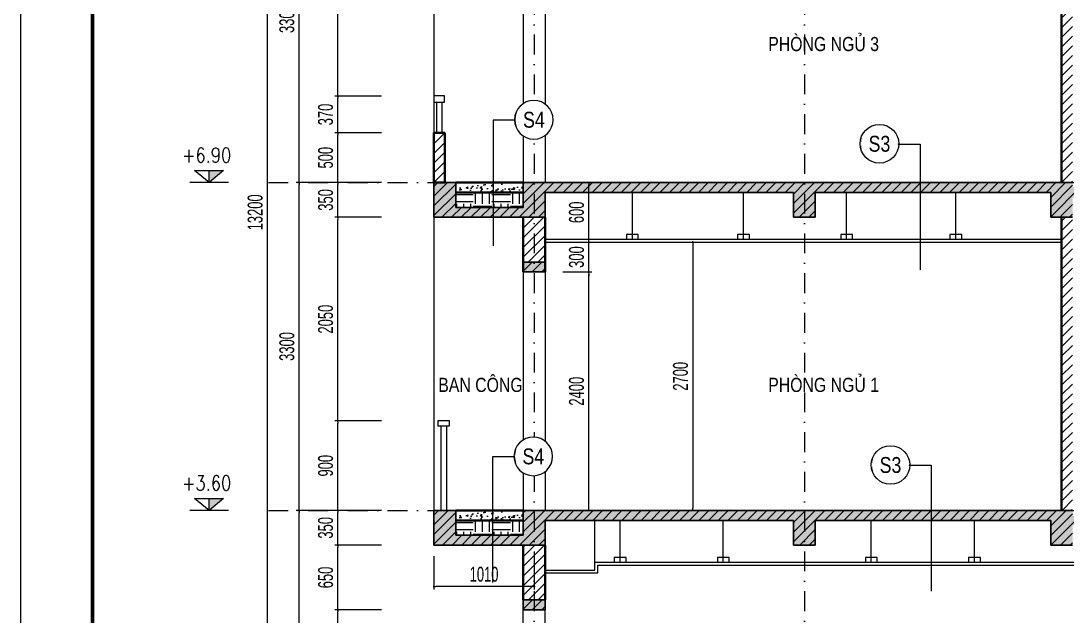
# Model space of a CAD drawing. Header units: millimetres. Extents: x 2565303 to 2664360, y -865723 to -262051.
# Drawn here: x 2629635 to 2640168, y -648855 to -642865 of the extents above; entities that cross this region are included whole.
import ezdxf
from ezdxf.enums import TextEntityAlignment as Align

# ---------------------------------------------------------------- set-up
doc = ezdxf.new("R2010")
doc.units = ezdxf.units.MM
doc.header["$LTSCALE"] = 10
doc.header["$MEASUREMENT"] = 0
doc.linetypes.add('ACAD_ISO07W100', pattern=[3, 0, -3])
doc.linetypes.add('DASHDOT', pattern=[1, 0.5, -0.25, 0, -0.25])
doc.layers.get('0').update_dxf_attribs({"linetype": 'CONTINUOUS'})
doc.layers.get('DEFPOINTS').update_dxf_attribs({"color": 10, "linetype": 'CONTINUOUS'})
for name, color, linetype, lineweight in [('- Nội Thất', 83, 'CONTINUOUS', 25), ('-thay1', 7, 'CONTINUOUS', 18), ('A-WIPEOUT', 254, 'ACAD_ISO07W100', 0), ('LC Dim', 8, 'CONTINUOUS', 13), ('LC Hatch', 252, 'CONTINUOUS', 5), ('LC ISO', 153, 'CONTINUOUS', 13), ('LC Net dam 1', 30, 'CONTINUOUS', 30), ('LC Net dam2', 6, 'CONTINUOUS', 40), ('LC Net manh', 250, 'CONTINUOUS', 5), ('LC Net truc', 134, 'DASHDOT', 5), ('LC Text1', 20, 'CONTINUOUS', 13), ('LC Text2', 7, 'CONTINUOUS', 13)]:
    doc.layers.add(name, color=color, linetype=linetype, lineweight=lineweight)
doc.layers.add('Khungten_LCDI', color=7, linetype='CONTINUOUS')
doc.layers.add('M3', color=3, linetype='CONTINUOUS')
doc.styles.add('General text 2', font='arial.ttf')
doc.styles.add('HOATBIF', font='hoatbif.shx', dxfattribs={"width": 0.65})
doc.styles.add('Khungten', font='', dxfattribs={"width": 0.9, "height": 5000})
doc.styles.add('T1', font='Vnsimli.shx', dxfattribs={"width": 0.7})
doc.styles.add('T2', font='', dxfattribs={"width": 0.8})
doc.styles.add('Title', font='', dxfattribs={"width": 0.8})
doc.styles.get('Khungten').set_extended_font_data('.VnAvantH')
doc.styles.get('T2').set_extended_font_data('.VnArialH')
doc.styles.get('Title').set_extended_font_data('.VnBlackH')
doc.dimstyles.new('1-100 (1-60)', dxfattribs={"dimscale": 60, "dimtxt": 2.5, "dimasz": 0.35, "dimexe": 0.5, "dimexo": 0, "dimgap": 0.8, "dimtad": 1, "dimdec": 0, "dimzin": 0, "dimdsep": 46, "dimtxsty": 'HOATBIF', "dimblk1": 'DOT', "dimblk2": 'DOT', "dimsah": 1, "dimcen": -1, "dimdle": 1, "dimclrd": 256, "dimclre": 256, "dimclrt": 4, "dimadec": 3, "dimazin": 2, "dimtfac": 0.333333, "dimtdec": 0, "dimtix": 1, "dimtmove": 2, "dimatfit": 3, "dimldrblk": 'DOT', "dimfxl": 1, "dimtvp": 0.833333, "dimtolj": 1, "dimtzin": 0, "dimarcsym": 0})
pattern_1 = [(50, (0, -120733.97), (143.4520365, -12.550427), [15, -165]), (355, (0, -120733.97), (-27.750267, 150.438427), [12, -132]), (100.4514445, (11.95, -120735.02), (115.701769, 137.887998), [12.7480384, -140.2284224]), (46.1842, (0, -120693.97), (213.448266, -33.103856), [22.5, -247.5]), (96.6356355, (17.79, -120696.73), (186.932389, 194.82372), [19.122068, -210.342752]), (351.184164, (0, -120693.97), (186.932389, 194.82372), [18, -198]), (21, (20, -120703.97), (119.3814104, -80.523778), [15, -165]), (326, (20, -120703.97), (48.663066, 145.030009), [12, -132]), (71.451445, (29.95, -120710.68), (168.044475, 64.5062306), [12.748038, -140.2284224]), (37.5, (0, -120733.97), (2.4319711, 66.5787708), [0, -130.4, 0, -134, 0, -132.5]), (7.5, (0, -120733.97), (52.6139075, 78.8823424), [0, -76.4, 0, -127.4, 0, -50.5]), (327.5, (-44.6, -120733.97), (106.7644872, -4.5109743), [0, -50, 0, -156, 0, -207]), (317.5, (-64.6, -120733.97), (116.637234, 20.0209965), [0, -65, 0, -103.6, 0, -147])]
pattern_2 = [(45, (0, -120733.97), (-48.6135912, 48.6135912), [])]

# ---------------------------------------------------------------- blocks, each defined once
blk = doc.blocks.new('DOT')
at = {"layer": 'M3', "color": 0, "linetype": 'ByBlock'}
blk.add_line((-0.5, 0), (-1, 0), dxfattribs=at)
at = {"layer": 'M3', "color": 0, "linetype": 'ByBlock', "const_width": 0.5}
blk.add_lwpolyline([(-0.25, 0, 1), (0.25, 0, 1)], format="xyb", close=True, dxfattribs=at)
blk = doc.blocks.new('*D246')
at = {"layer": 'DEFPOINTS', "color": 0, "transparency": 16777216}
for p in [(2632436, -647792), (2632969, -647792), (2632969, -651392)]:
    blk.add_point(p, dxfattribs=at)
at = {"layer": 'LC Dim', "lineweight": -2, "transparency": 16777216}
for p, q in [((2632969, -647792), (2632406, -647792)), ((2632436, -651371), (2632436, -647813)), ((2632969, -651392), (2632406, -651392))]:
    blk.add_line(p, q, dxfattribs=at)
at = {"layer": 'LC Dim', "lineweight": -2, "transparency": 16777216, "xscale": 21, "yscale": 21, "zscale": 21}
for p, rotation in [((2632436, -647792), 90), ((2632436, -651392), 270)]:
    blk.add_blockref('DOT', p, dxfattribs=dict(at, rotation=rotation))
at = {"layer": 'LC Dim', "color": 4, "transparency": 16777216, "insert": (2632313, -649592), "char_height": 150, "attachment_point": 5, "rotation": 90, "style": 'HOATBIF'}
blk.add_mtext('\\A1;3600', dxfattribs=at)
blk = doc.blocks.new('*D247')
at = {"layer": 'DEFPOINTS', "color": 0, "transparency": 16777216}
for p in [(2632436, -644492), (2632969, -644492), (2632969, -647792)]:
    blk.add_point(p, dxfattribs=at)
at = {"layer": 'LC Dim', "lineweight": -2, "transparency": 16777216}
for p, q in [((2632969, -644492), (2632406, -644492)), ((2632436, -647771), (2632436, -644513)), ((2632969, -647792), (2632406, -647792))]:
    blk.add_line(p, q, dxfattribs=at)
at = {"layer": 'LC Dim', "lineweight": -2, "transparency": 16777216, "xscale": 21, "yscale": 21, "zscale": 21}
for p, rotation in [((2632436, -644492), 90), ((2632436, -647792), 270)]:
    blk.add_blockref('DOT', p, dxfattribs=dict(at, rotation=rotation))
at = {"layer": 'LC Dim', "color": 4, "transparency": 16777216, "insert": (2632313, -646142), "char_height": 150, "attachment_point": 5, "rotation": 90, "style": 'HOATBIF'}
blk.add_mtext('\\A1;3300', dxfattribs=at)
blk = doc.blocks.new('*D248')
at = {"layer": 'DEFPOINTS', "color": 0, "transparency": 16777216}
for p in [(2632436, -641192), (2632969, -641192), (2632969, -644492)]:
    blk.add_point(p, dxfattribs=at)
at = {"layer": 'LC Dim', "lineweight": -2, "transparency": 16777216}
for p, q in [((2632969, -641192), (2632406, -641192)), ((2632436, -644471), (2632436, -641213)), ((2632969, -644492), (2632406, -644492))]:
    blk.add_line(p, q, dxfattribs=at)
at = {"layer": 'LC Dim', "lineweight": -2, "transparency": 16777216, "xscale": 21, "yscale": 21, "zscale": 21}
for p, rotation in [((2632436, -641192), 90), ((2632436, -644492), 270)]:
    blk.add_blockref('DOT', p, dxfattribs=dict(at, rotation=rotation))
at = {"layer": 'LC Dim', "color": 4, "transparency": 16777216, "insert": (2632313, -642842), "char_height": 150, "attachment_point": 5, "rotation": 90, "style": 'HOATBIF'}
blk.add_mtext('\\A1;3300', dxfattribs=at)
blk = doc.blocks.new('*D250')
at = {"layer": 'DEFPOINTS', "color": 0, "transparency": 16777216}
for p in [(2632117, -638192), (2632969, -638192), (2632969, -651392)]:
    blk.add_point(p, dxfattribs=at)
at = {"layer": 'LC Dim', "lineweight": -2, "transparency": 16777216}
for p, q in [((2632969, -638192), (2632087, -638192)), ((2632117, -651371), (2632117, -638213)), ((2632969, -651392), (2632087, -651392))]:
    blk.add_line(p, q, dxfattribs=at)
at = {"layer": 'LC Dim', "lineweight": -2, "transparency": 16777216, "xscale": 21, "yscale": 21, "zscale": 21}
for p, rotation in [((2632117, -638192), 90), ((2632117, -651392), 270)]:
    blk.add_blockref('DOT', p, dxfattribs=dict(at, rotation=rotation))
at = {"layer": 'LC Dim', "color": 4, "transparency": 16777216, "insert": (2631994, -644792), "char_height": 150, "attachment_point": 5, "rotation": 90, "style": 'HOATBIF'}
blk.add_mtext('\\A1;13200', dxfattribs=at)
blk = doc.blocks.new('Caodo1')
at = {"layer": 'LC Text1'}
blk.add_hatch(color=256, dxfattribs=at).paths.add_polyline_path([(0, 200), (0, 0), (243, 200)])
for p, q in [((0, 0), (0, 200)), ((324, 0), (-324, 0))]:
    blk.add_line(p, q, dxfattribs=at)
blk.add_lwpolyline([(-243, 200), (243, 200), (0, 0), (0, 0)], close=True, dxfattribs=at)
at = {"layer": 'LC Text1', "style": 'T1', "width": 0.8}
blk.add_attdef('%%P0,00', text='', height=250, dxfattribs=at).set_placement((-39, 460), align=Align.MIDDLE_CENTER)
blk = doc.blocks.new('*D265')
at = {"layer": 'DEFPOINTS', "color": 0, "transparency": 16777216}
for p in [(2632826, -648792), (2633264, -648792), (2633264, -651392)]:
    blk.add_point(p, dxfattribs=at)
at = {"layer": 'LC Dim', "lineweight": -2, "transparency": 16777216}
for p, q in [((2633264, -648792), (2632796, -648792)), ((2632826, -651371), (2632826, -648813)), ((2633264, -651392), (2632796, -651392))]:
    blk.add_line(p, q, dxfattribs=at)
at = {"layer": 'LC Dim', "lineweight": -2, "transparency": 16777216, "xscale": 21, "yscale": 21, "zscale": 21}
for p, rotation in [((2632826, -648792), 90), ((2632826, -651392), 270)]:
    blk.add_blockref('DOT', p, dxfattribs=dict(at, rotation=rotation))
at = {"layer": 'LC Dim', "color": 4, "transparency": 16777216, "insert": (2632703, -650092), "char_height": 150, "attachment_point": 5, "rotation": 90, "style": 'HOATBIF'}
blk.add_mtext('\\A1;2600', dxfattribs=at)
blk = doc.blocks.new('*D266')
at = {"layer": 'DEFPOINTS', "color": 0, "transparency": 16777216}
for p in [(2632826, -648142), (2633264, -648142), (2633264, -648792)]:
    blk.add_point(p, dxfattribs=at)
at = {"layer": 'LC Dim', "lineweight": -2, "transparency": 16777216}
for p, q in [((2633264, -648142), (2632796, -648142)), ((2632826, -648771), (2632826, -648163)), ((2633264, -648792), (2632796, -648792))]:
    blk.add_line(p, q, dxfattribs=at)
at = {"layer": 'LC Dim', "lineweight": -2, "transparency": 16777216, "xscale": 21, "yscale": 21, "zscale": 21}
for p, rotation in [((2632826, -648142), 90), ((2632826, -648792), 270)]:
    blk.add_blockref('DOT', p, dxfattribs=dict(at, rotation=rotation))
at = {"layer": 'LC Dim', "color": 4, "transparency": 16777216, "insert": (2632703, -648467), "char_height": 150, "attachment_point": 5, "rotation": 90, "style": 'HOATBIF'}
blk.add_mtext('\\A1;650', dxfattribs=at)
blk = doc.blocks.new('*D267')
at = {"layer": 'DEFPOINTS', "color": 0, "transparency": 16777216}
for p in [(2632826, -647792), (2633264, -647792), (2633264, -648142)]:
    blk.add_point(p, dxfattribs=at)
at = {"layer": 'LC Dim', "lineweight": -2, "transparency": 16777216}
for p, q in [((2633264, -647792), (2632796, -647792)), ((2632826, -648121), (2632826, -647813)), ((2633264, -648142), (2632796, -648142))]:
    blk.add_line(p, q, dxfattribs=at)
at = {"layer": 'LC Dim', "lineweight": -2, "transparency": 16777216, "xscale": 21, "yscale": 21, "zscale": 21}
for p, rotation in [((2632826, -647792), 90), ((2632826, -648142), 270)]:
    blk.add_blockref('DOT', p, dxfattribs=dict(at, rotation=rotation))
at = {"layer": 'LC Dim', "color": 4, "transparency": 16777216, "insert": (2632703, -647967), "char_height": 150, "attachment_point": 5, "rotation": 90, "style": 'HOATBIF'}
blk.add_mtext('\\A1;350', dxfattribs=at)
blk = doc.blocks.new('*D268')
at = {"layer": 'DEFPOINTS', "color": 0, "transparency": 16777216}
for p in [(2632826, -646892), (2633264, -646892), (2633264, -647792)]:
    blk.add_point(p, dxfattribs=at)
at = {"layer": 'LC Dim', "lineweight": -2, "transparency": 16777216}
for p, q in [((2633264, -646892), (2632796, -646892)), ((2632826, -647771), (2632826, -646913)), ((2633264, -647792), (2632796, -647792))]:
    blk.add_line(p, q, dxfattribs=at)
at = {"layer": 'LC Dim', "lineweight": -2, "transparency": 16777216, "xscale": 21, "yscale": 21, "zscale": 21}
for p, rotation in [((2632826, -646892), 90), ((2632826, -647792), 270)]:
    blk.add_blockref('DOT', p, dxfattribs=dict(at, rotation=rotation))
at = {"layer": 'LC Dim', "color": 4, "transparency": 16777216, "insert": (2632703, -647342), "char_height": 150, "attachment_point": 5, "rotation": 90, "style": 'HOATBIF'}
blk.add_mtext('\\A1;900', dxfattribs=at)
blk = doc.blocks.new('*D269')
at = {"layer": 'DEFPOINTS', "color": 0, "transparency": 16777216}
for p in [(2632826, -644842), (2633264, -644842), (2633264, -646892)]:
    blk.add_point(p, dxfattribs=at)
at = {"layer": 'LC Dim', "lineweight": -2, "transparency": 16777216}
for p, q in [((2633264, -644842), (2632796, -644842)), ((2632826, -646871), (2632826, -644863)), ((2633264, -646892), (2632796, -646892))]:
    blk.add_line(p, q, dxfattribs=at)
at = {"layer": 'LC Dim', "lineweight": -2, "transparency": 16777216, "xscale": 21, "yscale": 21, "zscale": 21}
for p, rotation in [((2632826, -644842), 90), ((2632826, -646892), 270)]:
    blk.add_blockref('DOT', p, dxfattribs=dict(at, rotation=rotation))
at = {"layer": 'LC Dim', "color": 4, "transparency": 16777216, "insert": (2632703, -645867), "char_height": 150, "attachment_point": 5, "rotation": 90, "style": 'HOATBIF'}
blk.add_mtext('\\A1;2050', dxfattribs=at)
blk = doc.blocks.new('*D270')
at = {"layer": 'DEFPOINTS', "color": 0, "transparency": 16777216}
for p in [(2632826, -644492), (2633264, -644492), (2633264, -644842)]:
    blk.add_point(p, dxfattribs=at)
at = {"layer": 'LC Dim', "lineweight": -2, "transparency": 16777216}
for p, q in [((2633264, -644492), (2632796, -644492)), ((2632826, -644821), (2632826, -644513)), ((2633264, -644842), (2632796, -644842))]:
    blk.add_line(p, q, dxfattribs=at)
at = {"layer": 'LC Dim', "lineweight": -2, "transparency": 16777216, "xscale": 21, "yscale": 21, "zscale": 21}
for p, rotation in [((2632826, -644492), 90), ((2632826, -644842), 270)]:
    blk.add_blockref('DOT', p, dxfattribs=dict(at, rotation=rotation))
at = {"layer": 'LC Dim', "color": 4, "transparency": 16777216, "insert": (2632703, -644667), "char_height": 150, "attachment_point": 5, "rotation": 90, "style": 'HOATBIF'}
blk.add_mtext('\\A1;350', dxfattribs=at)
blk = doc.blocks.new('*D271')
at = {"layer": 'DEFPOINTS', "color": 0, "transparency": 16777216}
for p in [(2632826, -643992), (2633264, -643992), (2633264, -644492)]:
    blk.add_point(p, dxfattribs=at)
at = {"layer": 'LC Dim', "lineweight": -2, "transparency": 16777216}
for p, q in [((2633264, -643992), (2632796, -643992)), ((2632826, -644471), (2632826, -644013)), ((2633264, -644492), (2632796, -644492))]:
    blk.add_line(p, q, dxfattribs=at)
at = {"layer": 'LC Dim', "lineweight": -2, "transparency": 16777216, "xscale": 21, "yscale": 21, "zscale": 21}
for p, rotation in [((2632826, -643992), 90), ((2632826, -644492), 270)]:
    blk.add_blockref('DOT', p, dxfattribs=dict(at, rotation=rotation))
at = {"layer": 'LC Dim', "color": 4, "transparency": 16777216, "insert": (2632703, -644242), "char_height": 150, "attachment_point": 5, "rotation": 90, "style": 'HOATBIF'}
blk.add_mtext('\\A1;500', dxfattribs=at)
blk = doc.blocks.new('*D272')
at = {"layer": 'DEFPOINTS', "color": 0, "transparency": 16777216}
for p in [(2632826, -643622), (2633264, -643622), (2633264, -643992)]:
    blk.add_point(p, dxfattribs=at)
at = {"layer": 'LC Dim', "lineweight": -2, "transparency": 16777216}
for p, q in [((2633264, -643622), (2632796, -643622)), ((2632826, -643971), (2632826, -643643)), ((2633264, -643992), (2632796, -643992))]:
    blk.add_line(p, q, dxfattribs=at)
at = {"layer": 'LC Dim', "lineweight": -2, "transparency": 16777216, "xscale": 21, "yscale": 21, "zscale": 21}
for p, rotation in [((2632826, -643622), 90), ((2632826, -643992), 270)]:
    blk.add_blockref('DOT', p, dxfattribs=dict(at, rotation=rotation))
at = {"layer": 'LC Dim', "color": 4, "transparency": 16777216, "insert": (2632703, -643807), "char_height": 150, "attachment_point": 5, "rotation": 90, "style": 'HOATBIF'}
blk.add_mtext('\\A1;370', dxfattribs=at)
blk = doc.blocks.new('*D273')
at = {"layer": 'DEFPOINTS', "color": 0, "transparency": 16777216}
for p in [(2632826, -641542), (2633264, -641542), (2633264, -643622)]:
    blk.add_point(p, dxfattribs=at)
at = {"layer": 'LC Dim', "lineweight": -2, "transparency": 16777216}
for p, q in [((2633264, -641542), (2632796, -641542)), ((2632826, -643601), (2632826, -641563)), ((2633264, -643622), (2632796, -643622))]:
    blk.add_line(p, q, dxfattribs=at)
at = {"layer": 'LC Dim', "lineweight": -2, "transparency": 16777216, "xscale": 21, "yscale": 21, "zscale": 21}
for p, rotation in [((2632826, -641542), 90), ((2632826, -643622), 270)]:
    blk.add_blockref('DOT', p, dxfattribs=dict(at, rotation=rotation))
at = {"layer": 'LC Dim', "color": 4, "transparency": 16777216, "insert": (2632703, -642582), "char_height": 150, "attachment_point": 5, "rotation": 90, "style": 'HOATBIF'}
blk.add_mtext('\\A1;2080', dxfattribs=at)
blk = doc.blocks.new('*D280')
at = {"layer": 'DEFPOINTS', "color": 0, "transparency": 16777216}
for p in [(2635092, -645392), (2635352, -645392), (2635092, -647792)]:
    blk.add_point(p, dxfattribs=at)
at = {"layer": 'LC Dim', "lineweight": -2, "transparency": 16777216}
for p, q in [((2635092, -645392), (2635382, -645392)), ((2635352, -647771), (2635352, -645413)), ((2635092, -647792), (2635382, -647792))]:
    blk.add_line(p, q, dxfattribs=at)
at = {"layer": 'LC Dim', "lineweight": -2, "transparency": 16777216, "xscale": 21, "yscale": 21, "zscale": 21}
for p, rotation in [((2635352, -645392), 90), ((2635352, -647792), 270)]:
    blk.add_blockref('DOT', p, dxfattribs=dict(at, rotation=rotation))
at = {"layer": 'LC Dim', "color": 4, "transparency": 16777216, "insert": (2635229, -646592), "char_height": 150, "attachment_point": 5, "rotation": 90, "style": 'HOATBIF'}
blk.add_mtext('\\A1;2400', dxfattribs=at)
blk = doc.blocks.new('*D281')
at = {"layer": 'DEFPOINTS', "color": 0, "transparency": 16777216}
for p in [(2635092, -645092), (2635352, -645092), (2635092, -645392)]:
    blk.add_point(p, dxfattribs=at)
at = {"layer": 'LC Dim', "lineweight": -2, "transparency": 16777216}
for p, q in [((2635092, -645092), (2635382, -645092)), ((2635352, -645071), (2635352, -645050)), ((2635352, -645392), (2635352, -645092)), ((2635092, -645392), (2635382, -645392)), ((2635352, -645413), (2635352, -645434))]:
    blk.add_line(p, q, dxfattribs=at)
at = {"layer": 'LC Dim', "lineweight": -2, "transparency": 16777216, "xscale": 21, "yscale": 21, "zscale": 21}
for p, rotation in [((2635352, -645092), 270), ((2635352, -645392), 90)]:
    blk.add_blockref('DOT', p, dxfattribs=dict(at, rotation=rotation))
at = {"layer": 'LC Dim', "color": 4, "transparency": 16777216, "insert": (2635229, -645242), "char_height": 150, "attachment_point": 5, "rotation": 90, "style": 'HOATBIF'}
blk.add_mtext('\\A1;300', dxfattribs=at)
blk = doc.blocks.new('*D282')
at = {"layer": 'DEFPOINTS', "color": 0, "transparency": 16777216}
for p in [(2635092, -644492), (2635352, -644492), (2635092, -645092)]:
    blk.add_point(p, dxfattribs=at)
at = {"layer": 'LC Dim', "lineweight": -2, "transparency": 16777216}
for p, q in [((2635092, -644492), (2635382, -644492)), ((2635352, -645071), (2635352, -644513)), ((2635092, -645092), (2635382, -645092))]:
    blk.add_line(p, q, dxfattribs=at)
at = {"layer": 'LC Dim', "lineweight": -2, "transparency": 16777216, "xscale": 21, "yscale": 21, "zscale": 21}
for p, rotation in [((2635352, -644492), 90), ((2635352, -645092), 270)]:
    blk.add_blockref('DOT', p, dxfattribs=dict(at, rotation=rotation))
at = {"layer": 'LC Dim', "color": 4, "transparency": 16777216, "insert": (2635229, -644792), "char_height": 150, "attachment_point": 5, "rotation": 90, "style": 'HOATBIF'}
blk.add_mtext('\\A1;600', dxfattribs=at)
blk = doc.blocks.new('*D283')
at = {"layer": 'DEFPOINTS', "color": 0, "transparency": 16777216}
for p in [(2636232, -645092), (2636199, -647792), (2636399, -647792)]:
    blk.add_point(p, dxfattribs=at)
at = {"layer": 'LC Dim', "lineweight": -2, "transparency": 16777216}
for p, q in [((2636232, -645092), (2636429, -645092)), ((2636399, -645113), (2636399, -647771)), ((2636199, -647792), (2636429, -647792))]:
    blk.add_line(p, q, dxfattribs=at)
at = {"layer": 'LC Dim', "lineweight": -2, "transparency": 16777216, "xscale": 21, "yscale": 21, "zscale": 21}
for p, rotation in [((2636399, -645092), 90), ((2636399, -647792), 270)]:
    blk.add_blockref('DOT', p, dxfattribs=dict(at, rotation=rotation))
at = {"layer": 'LC Dim', "color": 4, "transparency": 16777216, "insert": (2636276, -646442), "char_height": 150, "attachment_point": 5, "rotation": 90, "style": 'HOATBIF'}
blk.add_mtext('\\A1;2700', dxfattribs=at)
blk = doc.blocks.new('*D284')
at = {"layer": 'DEFPOINTS', "color": 0, "transparency": 16777216}
for p in [(2633793, -648251), (2634803, -648251), (2633793, -648558)]:
    blk.add_point(p, dxfattribs=at)
at = {"layer": 'LC Dim', "lineweight": -2, "transparency": 16777216}
for p, q in [((2633793, -648251), (2633793, -648588)), ((2634803, -648251), (2634803, -648588)), ((2634782, -648558), (2633814, -648558))]:
    blk.add_line(p, q, dxfattribs=at)
at = {"layer": 'LC Dim', "lineweight": -2, "transparency": 16777216, "xscale": 21, "yscale": 21, "zscale": 21, "rotation": 180}
blk.add_blockref('DOT', (2633793, -648558), dxfattribs=at)
at = {"layer": 'LC Dim', "lineweight": -2, "transparency": 16777216, "xscale": 21, "yscale": 21, "zscale": 21}
blk.add_blockref('DOT', (2634803, -648558), dxfattribs=at)
at = {"layer": 'LC Dim', "color": 4, "transparency": 16777216, "insert": (2634298, -648435), "char_height": 150, "attachment_point": 5, "style": 'HOATBIF'}
blk.add_mtext('\\A1;1010', dxfattribs=at)
blk = doc.blocks.new('lcdi fix')
at = {"layer": 'DEFPOINTS', "lineweight": 0}
blk.add_lwpolyline([(-1200, -14850), (-1200, 14850), (40800, 14850), (40800, -14850)], close=True, dxfattribs=at)
at = {"layer": 'Khungten_LCDI', "color": 5, "lineweight": 60}
blk.add_lwpolyline([(0, -14650), (0, 14650), (40600, 14650), (40600, -14650)], close=True, dxfattribs=at)
at = {"color": 7, "style": 'Khungten', "width": 0.8}
for tag, p in [('REVISION', (39499, -10746)), ('NGAYHT', (39546, -11609))]:
    blk.add_attdef(tag, text='', height=200, dxfattribs=at).set_placement(p, align=Align.CENTER)
at = {"layer": 'LC Text1', "style": 'Title', "width": 1.485915}
for tag, p, p2 in [('TENBANVE1', (36913, -8886), (40339, -8886)), ('TENBANVE2', (36913, -9562), (40339, -9562))]:
    blk.add_attdef(tag, text='', height=250, dxfattribs=at).set_placement(p, p2, align=Align.FIT)
at = {"layer": 'LC Text1', "style": 'Title', "width": 0.7}
blk.add_attdef('SOBANVE', text='', height=250, dxfattribs=at).set_placement((39562, -13896), align=Align.CENTER)
blk = doc.blocks.new('*U262')
at = {"layer": 'A-WIPEOUT'}
blk.add_lwpolyline([(0, 4.25), (-2.5, 3.44), (-4.04, 1.31), (-4.04, -1.31), (-2.5, -3.44), (0, -4.25), (2.5, -3.44), (4.04, -1.31), (4.04, 1.31), (2.5, 3.44)], close=True, dxfattribs=at)
at = {"layer": 'LC Text1', "style": 'General text 2', "width": 0.8, "flags": 8}
blk.add_attdef('SYMBOL', text='', height=3.5, dxfattribs=at).set_placement((0, 0), align=Align.MIDDLE_CENTER)
blk.add_wipeout([(0, 4.25), (-2.5, 3.44), (-4.04, 1.31), (-4.04, -1.31), (-2.5, -3.44), (0, -4.25), (2.5, -3.44), (4.04, -1.31), (4.04, 1.31), (2.5, 3.44)]).dxf.layer = 'A-WIPEOUT'
at = {"layer": 'LC ISO'}
blk.add_circle((0, 0), 4.25, dxfattribs=at)

msp = doc.modelspace()

# ---------------------------------------------------------------- hatches: boundary and pattern name
at = {"layer": 'LC Dim', "ltscale": 0.3}
h = msp.add_hatch(dxfattribs=at)
h.set_pattern_fill('EARTH', color=256, scale=750, style=0)
h.set_pattern_definition([(0, (0, -117433.97), (187.5, 187.5), [187.5, -187.5]), (0, (0, -117363.66), (187.5, 187.5), [187.5, -187.5]), (0, (0, -117293.35), (187.5, 187.5), [187.5, -187.5]), (90, (23.44, -117269.9), (-187.5, 187.5), [187.5, -187.5]), (90, (93.75, -117269.9), (-187.5, 187.5), [187.5, -187.5]), (90, (164.06, -117269.9), (-187.5, 187.5), [187.5, -187.5])])
h.paths.add_polyline_path([(2634692.7, -644591.8), (2634012.7, -644591.8), (2634012.7, -644741.8), (2634692.7, -644741.8)])
h = msp.add_hatch(dxfattribs=at)
h.set_pattern_fill('EARTH', color=256, scale=750, style=0)
h.set_pattern_definition([(0, (0, -120733.97), (187.5, 187.5), [187.5, -187.5]), (0, (0, -120663.66), (187.5, 187.5), [187.5, -187.5]), (0, (0, -120593.35), (187.5, 187.5), [187.5, -187.5]), (90, (23.44, -120569.9), (-187.5, 187.5), [187.5, -187.5]), (90, (93.75, -120569.9), (-187.5, 187.5), [187.5, -187.5]), (90, (164.06, -120569.9), (-187.5, 187.5), [187.5, -187.5])])
h.paths.add_polyline_path([(2634692.7, -647891.8), (2634012.7, -647891.8), (2634012.7, -648041.8), (2634692.7, -648041.8)])
at = {"layer": 'LC Hatch'}
h = msp.add_hatch(dxfattribs=at)
h.set_pattern_fill('AR-CONC', color=256, scale=20, style=0)
h.set_pattern_definition(pattern_1)
h.paths.add_polyline_path([(2634912.7, -648691.8), (2634692.7, -648691.8), (2634692.7, -648791.8), (2634912.7, -648791.8)])
h.paths.add_polyline_path([(2649092.7, -648541.8), (2648472.7, -648541.8), (2648472.7, -648641.8), (2649092.7, -648641.8)])
h.paths.add_polyline_path([(2648692.7, -647791.8), (2641612.7, -647791.8), (2641612.7, -647841.8), (2640222.7, -647841.8), (2640222.7, -647791.8), (2634692.7, -647791.8), (2634692.7, -648041.8), (2634012.7, -648041.8), (2634012.7, -647791.8), (2633792.7, -647791.8), (2633792.7, -648141.8), (2634912.7, -648141.8), (2634912.7, -647891.8), (2637412.7, -647891.8), (2637412.7, -648141.8), (2637632.7, -648141.8), (2637632.7, -647891.8), (2640002.7, -647891.8), (2640002.7, -648141.8), (2640222.7, -648141.8), (2640222.7, -647941.8), (2641612.7, -647941.8), (2641612.7, -648141.8), (2641832.7, -648141.8), (2641832.7, -647891.8), (2644132.7, -647891.8), (2644132.7, -648141.8), (2644352.7, -648141.8), (2644352.7, -647891.8), (2648472.7, -647891.8), (2648472.7, -648141.8), (2648692.7, -648141.8)])
h.paths.add_polyline_path([(2644242.7, -645291.8), (2644132.7, -645291.8), (2644132.7, -645391.8), (2644242.7, -645391.8)])
h.paths.add_polyline_path([(2644242.7, -641991.8), (2644132.7, -641991.8), (2644132.7, -642091.8), (2644242.7, -642091.8)])
h.paths.add_polyline_path([(2634912.7, -645291.8), (2634692.7, -645291.8), (2634692.7, -645391.8), (2634912.7, -645391.8)])
h.paths.add_polyline_path([(2634912.7, -641991.8), (2634692.7, -641991.8), (2634692.7, -642091.8), (2634912.7, -642091.8)])
h.paths.add_polyline_path([(2649092.7, -645291.8), (2648472.7, -645291.8), (2648472.7, -645391.8), (2649092.7, -645391.8)])
h.paths.add_polyline_path([(2648692.7, -644491.8), (2641612.7, -644491.8), (2641612.7, -644541.8), (2640222.7, -644541.8), (2640222.7, -644491.8), (2634692.7, -644491.8), (2634692.7, -644741.8), (2634012.7, -644741.8), (2634012.7, -644491.8), (2633792.7, -644491.8), (2633792.7, -644841.8), (2634912.7, -644841.8), (2634912.7, -644591.8), (2637412.7, -644591.8), (2637412.7, -644841.8), (2637632.7, -644841.8), (2637632.7, -644591.8), (2640002.7, -644591.8), (2640002.7, -644841.8), (2640222.7, -644841.8), (2640222.7, -644641.8), (2641612.7, -644641.8), (2641612.7, -644841.8), (2641832.7, -644841.8), (2641832.7, -644591.8), (2644132.7, -644591.8), (2644132.7, -644841.8), (2644352.7, -644841.8), (2644352.7, -644591.8), (2648472.7, -644591.8), (2648472.7, -644841.8), (2648692.7, -644841.8)])
h.paths.add_polyline_path([(2649092.7, -641991.8), (2648472.7, -641991.8), (2648472.7, -642091.8), (2649092.7, -642091.8)])
h.paths.add_polyline_path([(2634912.7, -638191.8), (2634692.7, -638191.8), (2634692.7, -638441.8), (2634012.7, -638441.8), (2634012.7, -638191.8), (2633792.7, -638191.8), (2633792.7, -638541.8), (2634912.7, -638541.8)])
h.paths.add_polyline_path([(2646262.7, -638191.8), (2636812.7, -638191.8), (2636812.7, -638291.8), (2637412.7, -638291.8), (2637412.7, -638541.8), (2637632.7, -638541.8), (2637632.7, -638291.8), (2641612.7, -638291.8), (2641612.7, -638541.8), (2641832.7, -638541.8), (2641832.7, -638291.8), (2644132.7, -638291.8), (2644132.7, -638541.8), (2644352.7, -638541.8), (2644352.7, -638291.8), (2645442.7, -638291.8), (2645442.7, -638541.8), (2645662.7, -638541.8), (2645662.7, -638291.8), (2646262.7, -638291.8)])
h.paths.add_polyline_path([(2640222.7, -641291.8), (2641612.7, -641291.8), (2641612.7, -641541.8), (2641832.7, -641541.8), (2641832.7, -641291.8), (2644132.7, -641291.8), (2644132.7, -641541.8), (2644352.7, -641541.8), (2644352.7, -641291.8), (2648472.7, -641291.8), (2648472.7, -641541.8), (2648692.7, -641541.8), (2648692.7, -641191.8), (2634692.7, -641191.8), (2634692.7, -641441.8), (2634012.7, -641441.8), (2634012.7, -641191.8), (2633792.7, -641191.8), (2633792.7, -641541.8), (2634912.7, -641541.8), (2634912.7, -641291.8), (2637412.7, -641291.8), (2637412.7, -641541.8), (2637632.7, -641541.8), (2637632.7, -641291.8), (2640002.7, -641291.8), (2640002.7, -641541.8), (2640222.7, -641541.8)])
at = {"layer": 'LC Hatch', "ltscale": 0.3}
h = msp.add_hatch(dxfattribs=at)
h.set_pattern_fill('ANSI31', color=256, scale=550, style=0)
h.set_pattern_definition([(45, (0, -125733.97), (-48.6135912, 48.6135912), [])])
h.paths.add_polyline_path([(2634912.7, -648691.8), (2634692.7, -648691.8), (2634692.7, -648791.8), (2634912.7, -648791.8)])
h.paths.add_polyline_path([(2649092.7, -648541.8), (2648472.7, -648541.8), (2648472.7, -648641.8), (2649092.7, -648641.8)])
h.paths.add_polyline_path([(2648692.7, -647791.8), (2641612.7, -647791.8), (2641612.7, -647841.8), (2640222.7, -647841.8), (2640222.7, -647791.8), (2634692.7, -647791.8), (2634692.7, -648041.8), (2634012.7, -648041.8), (2634012.7, -647791.8), (2633792.7, -647791.8), (2633792.7, -648141.8), (2634912.7, -648141.8), (2634912.7, -647891.8), (2637412.7, -647891.8), (2637412.7, -648141.8), (2637632.7, -648141.8), (2637632.7, -647891.8), (2640002.7, -647891.8), (2640002.7, -648141.8), (2640222.7, -648141.8), (2640222.7, -647941.8), (2641612.7, -647941.8), (2641612.7, -648141.8), (2641832.7, -648141.8), (2641832.7, -647891.8), (2644132.7, -647891.8), (2644132.7, -648141.8), (2644352.7, -648141.8), (2644352.7, -647891.8), (2648472.7, -647891.8), (2648472.7, -648141.8), (2648692.7, -648141.8)])
h.paths.add_polyline_path([(2644242.7, -645291.8), (2644132.7, -645291.8), (2644132.7, -645391.8), (2644242.7, -645391.8)])
h.paths.add_polyline_path([(2644242.7, -641991.8), (2644132.7, -641991.8), (2644132.7, -642091.8), (2644242.7, -642091.8)])
h.paths.add_polyline_path([(2634912.7, -645291.8), (2634692.7, -645291.8), (2634692.7, -645391.8), (2634912.7, -645391.8)])
h.paths.add_polyline_path([(2634912.7, -641991.8), (2634692.7, -641991.8), (2634692.7, -642091.8), (2634912.7, -642091.8)])
h.paths.add_polyline_path([(2649092.7, -645291.8), (2648472.7, -645291.8), (2648472.7, -645391.8), (2649092.7, -645391.8)])
h.paths.add_polyline_path([(2648692.7, -644491.8), (2641612.7, -644491.8), (2641612.7, -644541.8), (2640222.7, -644541.8), (2640222.7, -644491.8), (2634692.7, -644491.8), (2634692.7, -644741.8), (2634012.7, -644741.8), (2634012.7, -644491.8), (2633792.7, -644491.8), (2633792.7, -644841.8), (2634912.7, -644841.8), (2634912.7, -644591.8), (2637412.7, -644591.8), (2637412.7, -644841.8), (2637632.7, -644841.8), (2637632.7, -644591.8), (2640002.7, -644591.8), (2640002.7, -644841.8), (2640222.7, -644841.8), (2640222.7, -644641.8), (2641612.7, -644641.8), (2641612.7, -644841.8), (2641832.7, -644841.8), (2641832.7, -644591.8), (2644132.7, -644591.8), (2644132.7, -644841.8), (2644352.7, -644841.8), (2644352.7, -644591.8), (2648472.7, -644591.8), (2648472.7, -644841.8), (2648692.7, -644841.8)])
h.paths.add_polyline_path([(2649092.7, -641991.8), (2648472.7, -641991.8), (2648472.7, -642091.8), (2649092.7, -642091.8)])
h.paths.add_polyline_path([(2634912.7, -638191.8), (2634692.7, -638191.8), (2634692.7, -638441.8), (2634012.7, -638441.8), (2634012.7, -638191.8), (2633792.7, -638191.8), (2633792.7, -638541.8), (2634912.7, -638541.8)])
h.paths.add_polyline_path([(2646262.7, -638191.8), (2636812.7, -638191.8), (2636812.7, -638291.8), (2637412.7, -638291.8), (2637412.7, -638541.8), (2637632.7, -638541.8), (2637632.7, -638291.8), (2641612.7, -638291.8), (2641612.7, -638541.8), (2641832.7, -638541.8), (2641832.7, -638291.8), (2644132.7, -638291.8), (2644132.7, -638541.8), (2644352.7, -638541.8), (2644352.7, -638291.8), (2645442.7, -638291.8), (2645442.7, -638541.8), (2645662.7, -638541.8), (2645662.7, -638291.8), (2646262.7, -638291.8)])
h.paths.add_polyline_path([(2640222.7, -641291.8), (2641612.7, -641291.8), (2641612.7, -641541.8), (2641832.7, -641541.8), (2641832.7, -641291.8), (2644132.7, -641291.8), (2644132.7, -641541.8), (2644352.7, -641541.8), (2644352.7, -641291.8), (2648472.7, -641291.8), (2648472.7, -641541.8), (2648692.7, -641541.8), (2648692.7, -641191.8), (2634692.7, -641191.8), (2634692.7, -641441.8), (2634012.7, -641441.8), (2634012.7, -641191.8), (2633792.7, -641191.8), (2633792.7, -641541.8), (2634912.7, -641541.8), (2634912.7, -641291.8), (2637412.7, -641291.8), (2637412.7, -641541.8), (2637632.7, -641541.8), (2637632.7, -641291.8), (2640002.7, -641291.8), (2640002.7, -641541.8), (2640222.7, -641541.8)])
h = msp.add_hatch(dxfattribs=at)
h.set_pattern_fill('ANSI31', color=256, scale=550, style=0)
h.set_pattern_definition(pattern_2)
h.paths.add_polyline_path([(2633902.7, -643991.8), (2633792.7, -643991.8), (2633792.7, -644491.8), (2633902.7, -644491.8)])
h.paths.add_polyline_path([(2640222.7, -641541.8), (2640112.7, -641541.8), (2640112.7, -644491.8), (2640222.7, -644491.8)])
h.paths.add_polyline_path([(2641832.7, -641541.8), (2641722.7, -641541.8), (2641722.7, -644491.8), (2641832.7, -644491.8)])
at = {"layer": 'LC Hatch'}
h = msp.add_hatch(dxfattribs=at)
h.set_pattern_fill('AR-CONC', color=256, scale=20, style=0)
h.set_pattern_definition(pattern_1)
h.paths.add_polyline_path([(2634692.7, -644491.8), (2634012.7, -644491.8), (2634012.7, -644591.8), (2634692.7, -644591.8)])
at = {"layer": 'LC Hatch', "ltscale": 0.3}
h = msp.add_hatch(dxfattribs=at)
h.set_pattern_fill('ANSI31', color=256, scale=550, style=0)
h.set_pattern_definition(pattern_2)
h.paths.add_polyline_path([(2634912.7, -644841.8), (2634692.7, -644841.8), (2634692.7, -645291.8), (2634912.7, -645291.8)])
h.paths.add_polyline_path([(2634912.7, -648141.8), (2634692.7, -648141.8), (2634692.7, -648691.8), (2634912.7, -648691.8)])
h.paths.add_polyline_path([(2648692.7, -648141.8), (2648472.7, -648141.8), (2648472.7, -648541.8), (2648692.7, -648541.8)])
h.paths.add_polyline_path([(2648692.7, -646891.8), (2648472.7, -646891.8), (2648472.7, -647791.8), (2648692.7, -647791.8)])
h.paths.add_polyline_path([(2640222.7, -644841.8), (2640112.7, -644841.8), (2640112.7, -647791.8), (2640222.7, -647791.8)])
h.paths.add_polyline_path([(2641832.7, -644841.8), (2641722.7, -644841.8), (2641722.7, -647791.8), (2641832.7, -647791.8)])
at = {"layer": 'LC Hatch'}
h = msp.add_hatch(dxfattribs=at)
h.set_pattern_fill('AR-CONC', color=256, scale=20, style=0)
h.set_pattern_definition([(50, (1e-09, -124033.97), (143.4520365, -12.550427), [15, -165]), (355, (1e-09, -124033.97), (-27.750267, 150.438427), [12, -132]), (100.4514445, (11.95, -124035.02), (115.701769, 137.887998), [12.7480384, -140.2284224]), (46.1842, (1e-09, -123993.97), (213.448266, -33.103856), [22.5, -247.5]), (96.6356355, (17.79, -123996.73), (186.932389, 194.82372), [19.122068, -210.342752]), (351.184164, (1e-09, -123993.97), (186.932389, 194.82372), [18, -198]), (21, (20, -124003.97), (119.3814104, -80.523778), [15, -165]), (326, (20, -124003.97), (48.663066, 145.030009), [12, -132]), (71.451445, (29.95, -124010.68), (168.044475, 64.5062306), [12.748038, -140.2284224]), (37.5, (1e-09, -124033.97), (2.4319711, 66.5787708), [0, -130.4, 0, -134, 0, -132.5]), (7.5, (1e-09, -124033.97), (52.6139075, 78.8823424), [0, -76.4, 0, -127.4, 0, -50.5]), (327.5, (-44.6, -124033.97), (106.7644872, -4.5109743), [0, -50, 0, -156, 0, -207]), (317.5, (-64.6, -124033.97), (116.637234, 20.0209965), [0, -65, 0, -103.6, 0, -147])])
h.paths.add_polyline_path([(2634692.7, -647791.8), (2634012.7, -647791.8), (2634012.7, -647891.8), (2634692.7, -647891.8)])

# ---------------------------------------------------------------- linework, layer by layer
at = {"layer": '- Nội Thất'}
for p, q in [((2635791.4, -645061.8), (2635791.4, -644591.8)), ((2636910.5, -645061.8), (2636910.5, -644591.8)), ((2637948.6, -645061.8), (2637948.6, -644591.8)), ((2639047.8, -645061.8), (2639047.8, -644591.8)), ((2634912.7, -645061.8), (2640112.7, -645061.8)), ((2634912.7, -645091.8), (2640112.7, -645091.8)), ((2635668.5, -648311.8), (2635668.5, -647891.8)), ((2636706.7, -648311.8), (2636706.7, -647891.8)), ((2638196.7, -648311.8), (2638196.7, -647891.8)), ((2639234.8, -648311.8), (2639234.8, -647891.8)), ((2635412.7, -648311.8), (2648472.7, -648311.8)), ((2635412.7, -648391.8), (2635412.7, -648311.8)), ((2635442.7, -648341.8), (2648472.7, -648341.8)), ((2635442.7, -648421.8), (2635442.7, -648341.8)), ((2634912.7, -648391.8), (2635412.7, -648391.8)), ((2634912.7, -648421.8), (2635442.7, -648421.8))]:
    msp.add_line(p, q, dxfattribs=at)
for points in [[(2633900.6, -643620.8), (2633792.7, -643620.8), (2633792.7, -643682.1), (2633900.6, -643682.1)], [(2633821.2, -643682.1), (2633874.3, -643682.1), (2633874.3, -643991.8), (2633821.2, -643991.8)], [(2635731.6, -645061.8), (2635851.1, -645061.8), (2635851.1, -645016.4), (2635731.6, -645016.4)], [(2636850.7, -645061.8), (2636970.2, -645061.8), (2636970.2, -645016.4), (2636850.7, -645016.4)], [(2637888.8, -645061.8), (2638008.3, -645061.8), (2638008.3, -645016.4), (2637888.8, -645016.4)], [(2638988, -645061.8), (2639107.5, -645061.8), (2639107.5, -645016.4), (2638988, -645016.4)], [(2633949.6, -646891.8), (2633834.3, -646891.8), (2633834.3, -646941.5), (2633949.6, -646941.5)], [(2633866.8, -646941.5), (2633919.8, -646941.5), (2633919.8, -647791.8), (2633866.8, -647791.8)], [(2635608.8, -648311.8), (2635728.3, -648311.8), (2635728.3, -648266.4), (2635608.8, -648266.4)], [(2636646.9, -648311.8), (2636766.4, -648311.8), (2636766.4, -648266.4), (2636646.9, -648266.4)], [(2638136.9, -648311.8), (2638256.4, -648311.8), (2638256.4, -648266.4), (2638136.9, -648266.4)], [(2639175.1, -648311.8), (2639294.5, -648311.8), (2639294.5, -648266.4), (2639175.1, -648266.4)]]:
    msp.add_lwpolyline(points, close=True, dxfattribs=at)
at = {"layer": '-thay1'}
for p, q in [((2633792.7, -638541.8), (2633792.7, -647791.8)), ((2634692.7, -642091.8), (2634692.7, -644491.8)), ((2634912.7, -642091.8), (2634912.7, -644491.8)), ((2634692.7, -645391.8), (2634692.7, -647791.8)), ((2634912.7, -645391.8), (2634912.7, -647791.8)), ((2634692.7, -652233.5), (2634692.7, -648791.8)), ((2634912.7, -652233.5), (2634912.7, -648791.8))]:
    msp.add_line(p, q, dxfattribs=at)
at = {"layer": 'LC Hatch'}
msp.add_lwpolyline([(2634912.7, -648391.8), (2635412.7, -648391.8), (2635412.7, -647891.8), (2634912.7, -647891.8)], close=True, dxfattribs=at)
at = {"layer": 'LC Net dam 1'}
for p, q in [((2633792.7, -644841.8), (2633792.7, -644491.8)), ((2633792.7, -644491.8), (2634012.7, -644491.8)), ((2634012.7, -644741.8), (2634012.7, -644491.8)), ((2634692.7, -644741.8), (2634692.7, -644491.8)), ((2634692.7, -644491.8), (2640222.7, -644491.8)), ((2634912.7, -644841.8), (2634912.7, -644591.8)), ((2634912.7, -644591.8), (2637412.7, -644591.8)), ((2637412.7, -644841.8), (2637412.7, -644591.8)), ((2637632.7, -644591.8), (2640002.7, -644591.8)), ((2637632.7, -644841.8), (2637632.7, -644591.8)), ((2640002.7, -644841.8), (2640002.7, -644591.8)), ((2634012.7, -644741.8), (2634692.7, -644741.8)), ((2633792.7, -644841.8), (2634912.7, -644841.8)), ((2637632.7, -644841.8), (2637412.7, -644841.8)), ((2640222.7, -644841.8), (2640002.7, -644841.8)), ((2634692.7, -645291.8), (2634912.7, -645291.8)), ((2634692.7, -645391.8), (2634912.7, -645391.8)), ((2633792.7, -648141.8), (2633792.7, -647791.8)), ((2633792.7, -647791.8), (2634012.7, -647791.8)), ((2634012.7, -648041.8), (2634012.7, -647791.8)), ((2634692.7, -647791.8), (2640222.7, -647791.8)), ((2634692.7, -648041.8), (2634692.7, -647791.8)), ((2634912.7, -647891.8), (2637412.7, -647891.8)), ((2634912.7, -648141.8), (2634912.7, -647891.8)), ((2637412.7, -648141.8), (2637412.7, -647891.8)), ((2637632.7, -648141.8), (2637632.7, -647891.8)), ((2637632.7, -647891.8), (2640002.7, -647891.8)), ((2640002.7, -648141.8), (2640002.7, -647891.8)), ((2634012.7, -648041.8), (2634692.7, -648041.8)), ((2633792.7, -648141.8), (2634912.7, -648141.8)), ((2637632.7, -648141.8), (2637412.7, -648141.8)), ((2640222.7, -648141.8), (2640002.7, -648141.8)), ((2634692.7, -648691.8), (2634912.7, -648691.8)), ((2634692.7, -648791.8), (2634692.7, -648691.8)), ((2634912.7, -648791.8), (2634912.7, -648691.8)), ((2634692.7, -648791.8), (2634912.7, -648791.8))]:
    msp.add_line(p, q, dxfattribs=at)
at = {"layer": 'LC Net dam2'}
for p, q in [((2640112.7, -644491.8), (2640112.7, -641541.8)), ((2634012.7, -644491.8), (2634692.7, -644491.8)), ((2634012.7, -644591.8), (2634692.7, -644591.8)), ((2634692.7, -645391.8), (2634692.7, -644841.8)), ((2634912.7, -645391.8), (2634912.7, -644841.8)), ((2640112.7, -647791.8), (2640112.7, -644841.8)), ((2634012.7, -647791.8), (2634692.7, -647791.8)), ((2634012.7, -647891.8), (2634692.7, -647891.8)), ((2634692.7, -648691.8), (2634692.7, -648141.8)), ((2634912.7, -648691.8), (2634912.7, -648141.8))]:
    msp.add_line(p, q, dxfattribs=at)
msp.add_lwpolyline([(2633902.7, -643991.8), (2633792.7, -643991.8), (2633792.7, -644491.8), (2633902.7, -644491.8)], close=True, dxfattribs=at)
at = {"layer": 'LC Net truc', "ltscale": 40}
for p, q in [((2634802.7, -637402.2), (2634802.7, -653819.6)), ((2637522.7, -637402.2), (2637522.7, -653819.6)), ((2632127.1, -644491.8), (2651564, -644491.8)), ((2632127.1, -647791.8), (2651564, -647791.8))]:
    msp.add_line(p, q, dxfattribs=at)

# ---------------------------------------------------------------- block references
at = {"layer": '-thay1', "xscale": 0.6000000155618181, "yscale": 0.6000000155618181, "zscale": 0.6000000155618181}
msp.add_blockref('lcdi fix', (2630355.3, -645938.5), dxfattribs=at)
at = {"layer": 'LC Text1'}
ref = msp.add_blockref('Caodo1', (2631529.3, -644491.8), dxfattribs=dict(at, xscale=0.5999999999992269, yscale=0.5999999999992269, zscale=0.5999999999992269))
ref.add_attrib('%%P0,00', '+6.90', dxfattribs={"layer": 'LC Text2', "height": 150, "style": 'T1', "width": 0.8}).set_placement((2631505.8, -644216.1), align=Align.MIDDLE_CENTER)
ref = msp.add_blockref('Caodo1', (2631529.3, -647791.8), dxfattribs=dict(at, xscale=0.5999999999992269, yscale=0.5999999999992269, zscale=0.5999999999992269))
ref.add_attrib('%%P0,00', '+3.60', dxfattribs={"layer": 'LC Text2', "height": 150, "style": 'T1', "width": 0.8}).set_placement((2631505.8, -647516.1), align=Align.MIDDLE_CENTER)

# ---------------------------------------------------------------- texts
at = {"layer": 'LC Text2', "style": 'T2', "width": 0.8}
for s, p in [('PHßNG NGñ 3', (2637158.9, -643169.3)), ('BAN C¤NG', (2633837, -646599.8)), ('PHßNG NGñ 1', (2637158.9, -646599.8))]:
    msp.add_text(s, height=142.56, dxfattribs=at).set_placement(p)

# ---------------------------------------------------------------- dimensions: what is measured, and where the dimension line sits
at = {"layer": 'LC Dim'}
for base, p1, p2, picture, middle in [((2632117.3, -638191.8), (2632969, -651391.8), (2632969, -638191.8), '*D250', (2631994.3, -644791.8)), ((2632436.4, -641191.8), (2632969, -644491.8), (2632969, -641191.8), '*D248', (2632313.4, -642841.8)), ((2632825.7, -641541.8), (2633263.9, -643621.8), (2633263.9, -641541.8), '*D273', (2632702.7, -642581.8)), ((2632825.7, -643621.8), (2633263.9, -643991.8), (2633263.9, -643621.8), '*D272', (2632702.7, -643806.8)), ((2632825.7, -643991.8), (2633263.9, -644491.8), (2633263.9, -643991.8), '*D271', (2632702.7, -644241.8)), ((2632436.4, -644491.8), (2632969, -647791.8), (2632969, -644491.8), '*D247', (2632313.4, -646141.8)), ((2632825.7, -644491.8), (2633263.9, -644841.8), (2633263.9, -644491.8), '*D270', (2632702.7, -644666.8)), ((2635352.3, -644491.8), (2635092.3, -645091.8), (2635092.3, -644491.8), '*D282', (2635229.3, -644791.8)), ((2632825.7, -644841.8), (2633263.9, -646891.8), (2633263.9, -644841.8), '*D269', (2632702.7, -645866.8)), ((2635352.3, -645091.8), (2635092.3, -645391.8), (2635092.3, -645091.8), '*D281', (2635229.3, -645241.8)), ((2636399.1, -647791.8), (2636232.4, -645091.8), (2636199.1, -647791.8), '*D283', (2636276.1, -646441.8)), ((2635352.3, -645391.8), (2635092.3, -647791.8), (2635092.3, -645391.8), '*D280', (2635229.3, -646591.8)), ((2632825.7, -646891.8), (2633263.9, -647791.8), (2633263.9, -646891.8), '*D268', (2632702.7, -647341.8)), ((2632436.4, -647791.8), (2632969, -651391.8), (2632969, -647791.8), '*D246', (2632313.4, -649591.8)), ((2632825.7, -647791.8), (2633263.9, -648141.8), (2633263.9, -647791.8), '*D267', (2632702.7, -647966.8)), ((2632825.7, -648141.8), (2633263.9, -648791.8), (2633263.9, -648141.8), '*D266', (2632702.7, -648466.8)), ((2632825.7, -648791.8), (2633263.9, -651391.8), (2633263.9, -648791.8), '*D265', (2632702.7, -650091.8))]:
    dim = msp.add_linear_dim(base=base, p1=p1, p2=p2, angle=90, dimstyle='1-100 (1-60)', dxfattribs=at)
    dim.commit()
    dim.dimension.update_dxf_attribs({"geometry": picture, "text_midpoint": middle})
dim = msp.add_linear_dim(base=(2633792.7, -648558.3), p1=(2634802.7, -648250.8), p2=(2633792.7, -648250.8), dimstyle='1-100 (1-60)', dxfattribs=at)
dim.commit()
dim.dimension.update_dxf_attribs({"geometry": '*D284', "text_midpoint": (2634297.7, -648435.3)})

# ---------------------------------------------------------------- next in the draw order: block references
at = {"layer": 'LC Net manh'}
ref = msp.add_blockref('*U262', (2634799.2, -643860), dxfattribs=dict(at, xscale=-45.74117647051717, yscale=45.74117647051717, zscale=45.74117647051717))
ref.add_attrib('SYMBOL', 'S4', dxfattribs={"layer": 'LC Text1', "height": 160.09, "style": 'General text 2', "width": 0.8}).set_placement((2634799.8, -643860), align=Align.MIDDLE_CENTER)
ref = msp.add_blockref('*U262', (2638278.7, -644101.7), dxfattribs=dict(at, xscale=45.74117647051717, yscale=45.74117647051717, zscale=45.74117647051717))
ref.add_attrib('SYMBOL', 'S3', dxfattribs={"layer": 'LC Text1', "height": 160.09, "style": 'General text 2', "width": 0.8}).set_placement((2638278.7, -644101.7), align=Align.MIDDLE_CENTER)
ref = msp.add_blockref('*U262', (2634793.6, -647248.1), dxfattribs=dict(at, xscale=-45.74117647051717, yscale=45.74117647051717, zscale=45.74117647051717))
ref.add_attrib('SYMBOL', 'S4', dxfattribs={"layer": 'LC Text1', "height": 160.09, "style": 'General text 2', "width": 0.8}).set_placement((2634794.2, -647248.1), align=Align.MIDDLE_CENTER)
ref = msp.add_blockref('*U262', (2638389.9, -647334.8), dxfattribs=dict(at, xscale=45.74117647051717, yscale=45.74117647051717, zscale=45.74117647051717))
ref.add_attrib('SYMBOL', 'S3', dxfattribs={"layer": 'LC Text1', "height": 160.09, "style": 'General text 2', "width": 0.8}).set_placement((2638389.9, -647334.8), align=Align.MIDDLE_CENTER)

# ---------------------------------------------------------------- next in the draw order: leaders
for points in [[(2634604.8, -643863), (2634388.9, -643863), (2634388.9, -645129)], [(2638473.1, -644104.6), (2638688.9, -644104.6), (2638688.9, -645370.6)], [(2634599.2, -647251.1), (2634383.4, -647251.1), (2634383.4, -648517.1)], [(2638584.2, -647337.7), (2638800.1, -647337.7), (2638800.1, -648603.7)]]:
    msp.add_leader(points, dimstyle='1-100 (1-60)', override={"dimgap": 0.8, "dimtad": 0})

doc.saveas('drawing.dxf')
